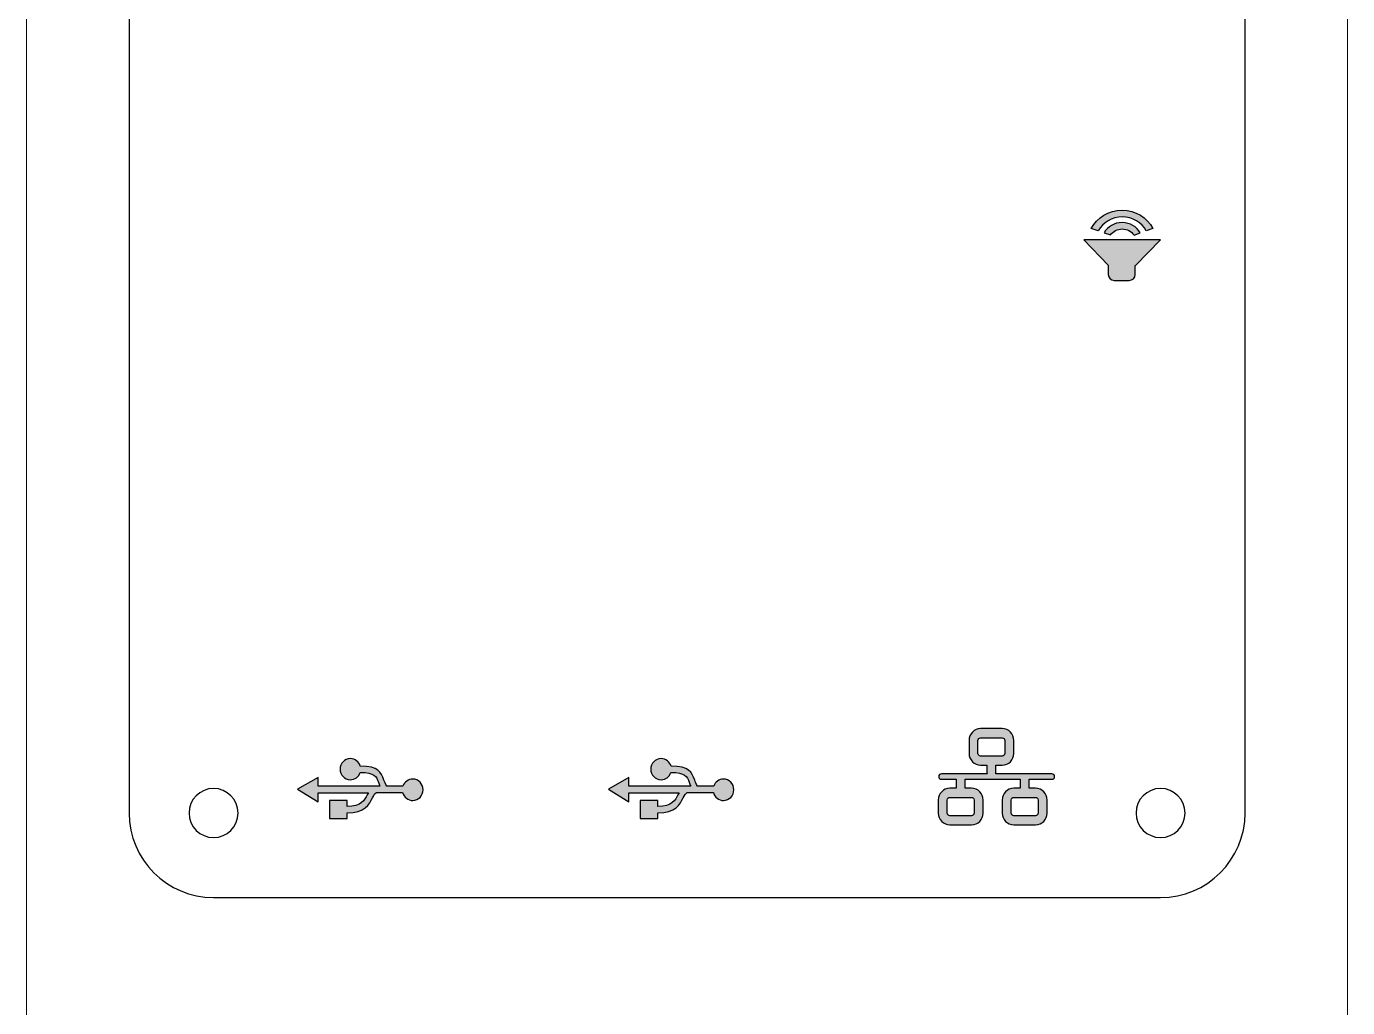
# Model space of a CAD drawing. Header units: millimetres. Extents: x -1309 to 1857, y -1546 to 39.
# Drawn here: x 640.6 to 718.8, y -384.1 to -326.1 of the extents above; entities that cross this region are included whole.
import ezdxf

# ---------------------------------------------------------------- set-up
doc = ezdxf.new("R2010")
doc.units = ezdxf.units.MM
doc.header["$LTSCALE"] = 0.5
doc.layers.get('0').update_dxf_attribs({"lineweight": 18})
doc.layers.add('red', color=7, linetype='Continuous')

msp = doc.modelspace()

# ---------------------------------------------------------------- hatches: boundary and pattern name
at = {"layer": 'red'}
h = msp.add_hatch(color=256, dxfattribs=at)
h.dxf.hatch_style = 2
edge = h.paths.add_edge_path()
edge.add_spline(control_points=[(707.236, -338.084), (707.236, -338.084), (706.848, -338.226), (706.848, -338.226), (706.57, -337.734), (706.037, -337.397), (705.42, -337.397), (704.806, -337.397), (704.279, -337.73), (704, -338.217), (704, -338.217), (703.594, -338.084), (703.594, -338.084), (703.932, -337.438), (704.624, -336.991), (705.42, -336.991), (706.216, -336.991), (706.899, -337.438), (707.236, -338.084)], knot_values=[0, 0, 0, 0, 1, 1, 1, 2, 2, 2, 3, 3, 3, 4, 4, 4, 5, 5, 5, 6, 6, 6, 6], degree=3, periodic=0)
edge = h.paths.add_edge_path()
edge.add_spline(control_points=[(706.218, -340.27), (706.218, -340.27), (707.695, -338.755), (707.695, -338.755), (707.695, -338.755), (703.144, -338.755), (703.144, -338.755), (703.144, -338.755), (704.599, -340.25), (704.599, -340.25), (704.599, -340.25), (704.599, -340.802), (704.599, -340.802), (704.599, -340.993), (704.759, -341.148), (704.955, -341.148), (704.955, -341.148), (705.842, -341.148), (705.842, -341.148), (706.038, -341.148), (706.198, -340.993), (706.198, -340.802), (706.198, -340.802), (706.198, -340.27), (706.198, -340.27), (706.198, -340.27), (706.218, -340.27), (706.218, -340.27)], knot_values=[0, 0, 0, 0, 1, 1, 1, 2, 2, 2, 3, 3, 3, 4, 4, 4, 5, 5, 5, 6, 6, 6, 7, 7, 7, 8, 8, 8, 9, 9, 9, 9], degree=3, periodic=0)
edge = h.paths.add_edge_path()
edge.add_spline(control_points=[(705.419, -337.73), (704.964, -337.73), (704.571, -337.972), (704.355, -338.328), (704.355, -338.328), (704.732, -338.449), (704.732, -338.449), (704.887, -338.242), (705.136, -338.106), (705.419, -338.106), (705.711, -338.106), (705.97, -338.25), (706.123, -338.469), (706.123, -338.469), (706.491, -338.343), (706.491, -338.343), (706.278, -337.979), (705.88, -337.73), (705.419, -337.73)], knot_values=[0, 0, 0, 0, 0.013889, 0.013889, 0.013889, 0.027778, 0.027778, 0.027778, 0.041667, 0.041667, 0.041667, 0.055556, 0.055556, 0.055556, 0.069444, 0.069444, 0.069444, 0.083333, 0.083333, 0.083333, 0.083333], degree=3, periodic=0)
edge.add_line((705.419, -337.73), (705.419, -337.73))
h = msp.add_hatch(color=256, dxfattribs=at)
h.dxf.hatch_style = 2
edge = h.paths.add_edge_path()
edge.add_spline(control_points=[(694.549, -371.86), (694.549, -371.86), (694.549, -372.629), (694.549, -372.629), (694.549, -373.014), (694.854, -373.325), (695.228, -373.325), (695.228, -373.325), (696.516, -373.325), (696.516, -373.325), (696.891, -373.325), (697.195, -373.014), (697.195, -372.629), (697.195, -372.629), (697.195, -371.86), (697.195, -371.86), (697.195, -371.474), (696.891, -371.164), (696.516, -371.164), (696.516, -371.164), (696.136, -371.164), (696.136, -371.164), (696.136, -371.164), (696.136, -370.635), (696.136, -370.635), (696.136, -370.635), (699.39, -370.635), (699.39, -370.635), (699.39, -370.635), (699.39, -371.164), (699.39, -371.164), (699.39, -371.164), (699.011, -371.164), (699.011, -371.164), (698.635, -371.164), (698.332, -371.474), (698.332, -371.86), (698.332, -371.86), (698.332, -372.629), (698.332, -372.629), (698.332, -373.014), (698.635, -373.325), (699.011, -373.325), (699.011, -373.325), (700.299, -373.325), (700.299, -373.325), (700.674, -373.325), (700.977, -373.014), (700.977, -372.629), (700.977, -372.629), (700.977, -371.86), (700.977, -371.86), (700.977, -371.474), (700.674, -371.164), (700.299, -371.164), (700.299, -371.164), (699.919, -371.164), (699.919, -371.164), (699.919, -371.164), (699.919, -370.635), (699.919, -370.635), (699.919, -370.635), (701.269, -370.635), (701.269, -370.635), (701.356, -370.635), (701.427, -370.566), (701.427, -370.477), (701.427, -370.387), (701.356, -370.309), (701.269, -370.309), (701.269, -370.309), (699.681, -370.309), (699.681, -370.309), (699.673, -370.308), (699.663, -370.309), (699.654, -370.309), (699.646, -370.309), (699.636, -370.308), (699.628, -370.309), (699.628, -370.309), (697.944, -370.309), (697.944, -370.309), (697.944, -370.303), (697.953, -370.298), (697.953, -370.291), (697.953, -370.291), (697.953, -369.797), (697.953, -369.797), (697.953, -369.797), (698.331, -369.797), (698.331, -369.797), (698.706, -369.797), (699.01, -369.486), (699.01, -369.101), (699.01, -369.101), (699.01, -368.342), (699.01, -368.342), (699.01, -367.957), (698.706, -367.637), (698.331, -367.637), (698.331, -367.637), (697.045, -367.637), (697.045, -367.637), (696.67, -367.637), (696.366, -367.957), (696.366, -368.342), (696.366, -368.342), (696.366, -369.101), (696.366, -369.101), (696.366, -369.486), (696.67, -369.797), (697.045, -369.797), (697.045, -369.797), (697.425, -369.797), (697.425, -369.797), (697.425, -369.797), (697.425, -370.291), (697.425, -370.291), (697.425, -370.298), (697.434, -370.303), (697.434, -370.309), (697.434, -370.309), (695.899, -370.309), (695.899, -370.309), (695.89, -370.308), (695.88, -370.309), (695.872, -370.309), (695.863, -370.309), (695.863, -370.308), (695.854, -370.309), (695.854, -370.309), (694.734, -370.309), (694.734, -370.309), (694.648, -370.309), (694.576, -370.387), (694.576, -370.477), (694.576, -370.566), (694.647, -370.635), (694.734, -370.635), (694.734, -370.635), (695.608, -370.635), (695.608, -370.635), (695.608, -370.635), (695.608, -371.164), (695.608, -371.164), (695.608, -371.164), (695.228, -371.164), (695.228, -371.164), (694.853, -371.164), (694.549, -371.474), (694.549, -371.86)], knot_values=[0, 0, 0, 0, 1, 1, 1, 2, 2, 2, 3, 3, 3, 4, 4, 4, 5, 5, 5, 6, 6, 6, 7, 7, 7, 8, 8, 8, 9, 9, 9, 10, 10, 10, 11, 11, 11, 12, 12, 12, 13, 13, 13, 14, 14, 14, 15, 15, 15, 16, 16, 16, 17, 17, 17, 18, 18, 18, 19, 19, 19, 20, 20, 20, 21, 21, 21, 22, 22, 22, 23, 23, 23, 24, 24, 24, 25, 25, 25, 26, 26, 26, 27, 27, 27, 28, 28, 28, 29, 29, 29, 30, 30, 30, 31, 31, 31, 32, 32, 32, 33, 33, 33, 34, 34, 34, 35, 35, 35, 36, 36, 36, 37, 37, 37, 38, 38, 38, 39, 39, 39, 40, 40, 40, 41, 41, 41, 42, 42, 42, 43, 43, 43, 44, 44, 44, 45, 45, 45, 46, 46, 46, 47, 47, 47, 48, 48, 48, 49, 49, 49, 50, 50, 50, 50], degree=3, periodic=0)
edge = h.paths.add_edge_path()
edge.add_spline(control_points=[(700.298, -371.702), (700.384, -371.702), (700.448, -371.773), (700.448, -371.86), (700.448, -371.86), (700.448, -372.629), (700.448, -372.629), (700.448, -372.716), (700.384, -372.787), (700.298, -372.787), (700.298, -372.787), (699.011, -372.787), (699.011, -372.787), (698.925, -372.787), (698.861, -372.716), (698.861, -372.629), (698.861, -372.629), (698.861, -371.86), (698.861, -371.86), (698.861, -371.773), (698.925, -371.702), (699.011, -371.702), (699.011, -371.702), (700.298, -371.702), (700.298, -371.702)], knot_values=[0, 0, 0, 0, 1, 1, 1, 2, 2, 2, 3, 3, 3, 4, 4, 4, 5, 5, 5, 6, 6, 6, 7, 7, 7, 8, 8, 8, 8], degree=3, periodic=0)
edge = h.paths.add_edge_path()
edge.add_spline(control_points=[(697.044, -369.259), (696.958, -369.259), (696.894, -369.19), (696.894, -369.101), (696.894, -369.101), (696.894, -368.342), (696.894, -368.342), (696.894, -368.255), (696.958, -368.184), (697.044, -368.184), (697.044, -368.184), (698.331, -368.184), (698.331, -368.184), (698.417, -368.184), (698.481, -368.255), (698.481, -368.342), (698.481, -368.342), (698.481, -369.101), (698.481, -369.101), (698.481, -369.19), (698.417, -369.259), (698.331, -369.259), (698.331, -369.259), (697.044, -369.259), (697.044, -369.259)], knot_values=[0, 0, 0, 0, 1, 1, 1, 2, 2, 2, 3, 3, 3, 4, 4, 4, 5, 5, 5, 6, 6, 6, 7, 7, 7, 8, 8, 8, 8], degree=3, periodic=0)
edge = h.paths.add_edge_path()
edge.add_spline(control_points=[(695.078, -371.86), (695.078, -371.773), (695.142, -371.702), (695.227, -371.702), (695.227, -371.702), (696.515, -371.702), (696.515, -371.702), (696.601, -371.702), (696.665, -371.773), (696.665, -371.86), (696.665, -371.86), (696.665, -372.629), (696.665, -372.629), (696.665, -372.716), (696.601, -372.787), (696.515, -372.787), (696.515, -372.787), (695.227, -372.787), (695.227, -372.787), (695.142, -372.787), (695.078, -372.716), (695.078, -372.629), (695.078, -372.629), (695.078, -371.86), (695.078, -371.86)], knot_values=[0, 0, 0, 0, 1, 1, 1, 2, 2, 2, 3, 3, 3, 4, 4, 4, 5, 5, 5, 6, 6, 6, 7, 7, 7, 8, 8, 8, 8], degree=3, periodic=0)
h = msp.add_hatch(color=256, dxfattribs=at)
h.dxf.hatch_style = 2
edge = h.paths.add_edge_path()
edge.add_spline(control_points=[(659.169, -370.036), (659.169, -370.381), (659.442, -370.661), (659.777, -370.661), (660.051, -370.661), (660.281, -370.482), (660.359, -370.231), (661.22, -370.235), (661.31, -370.466), (661.443, -370.812), (661.47, -370.882), (661.498, -370.956), (661.532, -371.032), (661.532, -371.032), (657.881, -371.041), (657.881, -371.041), (657.881, -371.041), (657.881, -370.521), (657.881, -370.521), (657.881, -370.521), (656.664, -371.226), (656.664, -371.226), (656.664, -371.226), (657.872, -371.959), (657.872, -371.959), (657.872, -371.959), (657.881, -371.43), (657.881, -371.43), (657.881, -371.43), (660.844, -371.43), (660.844, -371.43), (660.821, -371.472), (660.797, -371.515), (660.773, -371.562), (660.621, -371.862), (660.433, -372.236), (659.591, -372.25), (659.591, -372.25), (659.591, -371.888), (659.591, -371.888), (659.591, -371.888), (658.551, -371.888), (658.551, -371.888), (658.551, -371.888), (658.551, -372.946), (658.551, -372.946), (658.551, -372.946), (659.591, -372.946), (659.591, -372.946), (659.591, -372.946), (659.591, -372.62), (659.591, -372.62), (660.649, -372.606), (660.895, -372.117), (661.091, -371.729), (661.161, -371.59), (661.22, -371.463), (661.329, -371.421), (661.329, -371.421), (662.872, -371.421), (662.872, -371.421), (662.943, -371.688), (663.188, -371.888), (663.471, -371.888), (663.812, -371.888), (664.08, -371.603), (664.08, -371.253), (664.08, -370.904), (663.812, -370.619), (663.471, -370.619), (663.208, -370.619), (662.977, -370.792), (662.89, -371.033), (662.89, -371.033), (661.929, -371.033), (661.929, -371.033), (661.86, -370.908), (661.811, -370.79), (661.769, -370.679), (661.583, -370.197), (661.463, -369.866), (660.368, -369.86), (660.296, -369.599), (660.057, -369.41), (659.777, -369.41), (659.442, -369.41), (659.169, -369.691), (659.169, -370.036)], knot_values=[0, 0, 0, 0, 1, 1, 1, 2, 2, 2, 3, 3, 3, 4, 4, 4, 5, 5, 5, 6, 6, 6, 7, 7, 7, 8, 8, 8, 9, 9, 9, 10, 10, 10, 11, 11, 11, 12, 12, 12, 13, 13, 13, 14, 14, 14, 15, 15, 15, 16, 16, 16, 17, 17, 17, 18, 18, 18, 19, 19, 19, 20, 20, 20, 21, 21, 21, 22, 22, 22, 23, 23, 23, 24, 24, 24, 25, 25, 25, 26, 26, 26, 27, 27, 27, 28, 28, 28, 29, 29, 29, 29], degree=3, periodic=0)
h = msp.add_hatch(color=256, dxfattribs=at)
h.dxf.hatch_style = 2
edge = h.paths.add_edge_path()
edge.add_spline(control_points=[(677.544, -370.036), (677.544, -370.381), (677.817, -370.661), (678.152, -370.661), (678.426, -370.661), (678.657, -370.482), (678.734, -370.231), (679.595, -370.235), (679.685, -370.466), (679.819, -370.812), (679.846, -370.882), (679.873, -370.956), (679.907, -371.032), (679.907, -371.032), (676.257, -371.041), (676.257, -371.041), (676.257, -371.041), (676.257, -370.521), (676.257, -370.521), (676.257, -370.521), (675.039, -371.226), (675.039, -371.226), (675.039, -371.226), (676.247, -371.959), (676.247, -371.959), (676.247, -371.959), (676.257, -371.43), (676.257, -371.43), (676.257, -371.43), (679.219, -371.43), (679.219, -371.43), (679.196, -371.472), (679.173, -371.515), (679.149, -371.562), (678.997, -371.862), (678.808, -372.236), (677.967, -372.25), (677.967, -372.25), (677.967, -371.888), (677.967, -371.888), (677.967, -371.888), (676.926, -371.888), (676.926, -371.888), (676.926, -371.888), (676.926, -372.946), (676.926, -372.946), (676.926, -372.946), (677.967, -372.946), (677.967, -372.946), (677.967, -372.946), (677.967, -372.62), (677.967, -372.62), (679.024, -372.606), (679.27, -372.117), (679.466, -371.729), (679.536, -371.59), (679.596, -371.463), (679.705, -371.421), (679.705, -371.421), (681.248, -371.421), (681.248, -371.421), (681.318, -371.688), (681.564, -371.888), (681.847, -371.888), (682.187, -371.888), (682.456, -371.603), (682.456, -371.253), (682.456, -370.904), (682.188, -370.619), (681.847, -370.619), (681.583, -370.619), (681.352, -370.792), (681.266, -371.033), (681.266, -371.033), (680.304, -371.033), (680.304, -371.033), (680.236, -370.908), (680.187, -370.79), (680.145, -370.679), (679.958, -370.197), (679.839, -369.866), (678.743, -369.86), (678.671, -369.599), (678.433, -369.41), (678.152, -369.41), (677.817, -369.41), (677.544, -369.691), (677.544, -370.036)], knot_values=[0, 0, 0, 0, 1, 1, 1, 2, 2, 2, 3, 3, 3, 4, 4, 4, 5, 5, 5, 6, 6, 6, 7, 7, 7, 8, 8, 8, 9, 9, 9, 10, 10, 10, 11, 11, 11, 12, 12, 12, 13, 13, 13, 14, 14, 14, 15, 15, 15, 16, 16, 16, 17, 17, 17, 18, 18, 18, 19, 19, 19, 20, 20, 20, 21, 21, 21, 22, 22, 22, 23, 23, 23, 24, 24, 24, 25, 25, 25, 26, 26, 26, 27, 27, 27, 28, 28, 28, 29, 29, 29, 29], degree=3, periodic=0)

# ---------------------------------------------------------------- linework, layer by layer
for p, q in [((640.625, 0), (640.625, -515.625)), ((718.75, 0), (718.75, -515.625))]:
    msp.add_line(p, q)
for points in [[(646.692, -283.628), (646.692, -283.628), (646.692, -372.629), (646.692, -372.629)], [(712.692, -372.629), (712.692, -372.629), (712.692, -283.628), (712.692, -283.628)], [(704, -338.217), (704, -338.217), (703.594, -338.084), (703.594, -338.084)], [(705.419, -337.73), (704.964, -337.73), (704.571, -337.972), (704.355, -338.328)], [(706.491, -338.343), (706.278, -337.979), (705.88, -337.73), (705.419, -337.73)], [(707.236, -338.084), (707.236, -338.084), (706.848, -338.226), (706.848, -338.226)], [(707.695, -338.755), (707.695, -338.755), (703.144, -338.755), (703.144, -338.755)], [(703.144, -338.755), (703.144, -338.755), (704.599, -340.25), (704.599, -340.25)], [(704.355, -338.328), (704.355, -338.328), (704.732, -338.449), (704.732, -338.449)], [(706.123, -338.469), (706.123, -338.469), (706.491, -338.343), (706.491, -338.343)], [(706.218, -340.27), (706.218, -340.27), (707.695, -338.755), (707.695, -338.755)], [(704.599, -340.25), (704.599, -340.25), (704.599, -340.802), (704.599, -340.802)], [(706.198, -340.802), (706.198, -340.802), (706.198, -340.27), (706.198, -340.27)], [(706.198, -340.27), (706.198, -340.27), (706.218, -340.27), (706.218, -340.27)], [(704.599, -340.802), (704.599, -340.993), (704.759, -341.148), (704.955, -341.148)], [(704.955, -341.148), (704.955, -341.148), (705.842, -341.148), (705.842, -341.148)], [(705.842, -341.148), (706.038, -341.148), (706.198, -340.993), (706.198, -340.802)], [(697.045, -367.637), (696.67, -367.637), (696.366, -367.957), (696.366, -368.342)], [(698.331, -367.637), (698.331, -367.637), (697.045, -367.637), (697.045, -367.637)], [(699.01, -368.342), (699.01, -367.957), (698.706, -367.637), (698.331, -367.637)], [(696.366, -368.342), (696.366, -368.342), (696.366, -369.101), (696.366, -369.101)], [(696.894, -368.342), (696.894, -368.255), (696.958, -368.184), (697.044, -368.184)], [(696.894, -369.101), (696.894, -369.101), (696.894, -368.342), (696.894, -368.342)], [(697.044, -368.184), (697.044, -368.184), (698.331, -368.184), (698.331, -368.184)], [(698.331, -368.184), (698.417, -368.184), (698.481, -368.255), (698.481, -368.342)], [(698.481, -368.342), (698.481, -368.342), (698.481, -369.101), (698.481, -369.101)], [(699.01, -369.101), (699.01, -369.101), (699.01, -368.342), (699.01, -368.342)], [(696.366, -369.101), (696.366, -369.486), (696.67, -369.797), (697.045, -369.797)], [(697.044, -369.259), (696.958, -369.259), (696.894, -369.19), (696.894, -369.101)], [(698.331, -369.259), (698.331, -369.259), (697.044, -369.259), (697.044, -369.259)], [(698.331, -369.797), (698.706, -369.797), (699.01, -369.486), (699.01, -369.101)], [(698.481, -369.101), (698.481, -369.19), (698.417, -369.259), (698.331, -369.259)], [(660.359, -370.231), (661.22, -370.235), (661.31, -370.466), (661.443, -370.812)], [(661.769, -370.679), (661.583, -370.197), (661.463, -369.866), (660.368, -369.86)], [(678.734, -370.231), (679.595, -370.235), (679.685, -370.466), (679.819, -370.812)], [(680.145, -370.679), (679.958, -370.197), (679.839, -369.866), (678.743, -369.86)], [(695.854, -370.309), (695.854, -370.309), (694.734, -370.309), (694.734, -370.309)], [(697.434, -370.309), (697.434, -370.309), (695.899, -370.309), (695.899, -370.309)], [(697.045, -369.797), (697.045, -369.797), (697.425, -369.797), (697.425, -369.797)], [(697.425, -369.797), (697.425, -369.797), (697.425, -370.291), (697.425, -370.291)], [(697.425, -370.291), (697.425, -370.298), (697.434, -370.303), (697.434, -370.309)], [(697.944, -370.309), (697.944, -370.303), (697.953, -370.298), (697.953, -370.291)], [(699.628, -370.309), (699.628, -370.309), (697.944, -370.309), (697.944, -370.309)], [(697.953, -370.291), (697.953, -370.291), (697.953, -369.797), (697.953, -369.797)], [(697.953, -369.797), (697.953, -369.797), (698.331, -369.797), (698.331, -369.797)], [(701.269, -370.309), (701.269, -370.309), (699.681, -370.309), (699.681, -370.309)], [(657.881, -370.521), (657.881, -370.521), (656.664, -371.226), (656.664, -371.226)], [(657.881, -371.041), (657.881, -371.041), (657.881, -370.521), (657.881, -370.521)], [(661.532, -371.032), (661.532, -371.032), (657.881, -371.041), (657.881, -371.041)], [(661.443, -370.812), (661.47, -370.882), (661.498, -370.956), (661.532, -371.032)], [(661.929, -371.033), (661.86, -370.908), (661.811, -370.79), (661.769, -370.679)], [(662.89, -371.033), (662.89, -371.033), (661.929, -371.033), (661.929, -371.033)], [(676.257, -370.521), (676.257, -370.521), (675.039, -371.226), (675.039, -371.226)], [(676.257, -371.041), (676.257, -371.041), (676.257, -370.521), (676.257, -370.521)], [(679.907, -371.032), (679.907, -371.032), (676.257, -371.041), (676.257, -371.041)], [(679.819, -370.812), (679.846, -370.882), (679.873, -370.956), (679.907, -371.032)], [(680.304, -371.033), (680.236, -370.908), (680.187, -370.79), (680.145, -370.679)], [(681.266, -371.033), (681.266, -371.033), (680.304, -371.033), (680.304, -371.033)], [(694.734, -370.635), (694.734, -370.635), (695.608, -370.635), (695.608, -370.635)], [(695.608, -370.635), (695.608, -370.635), (695.608, -371.164), (695.608, -371.164)], [(696.136, -371.164), (696.136, -371.164), (696.136, -370.635), (696.136, -370.635)], [(696.136, -370.635), (696.136, -370.635), (699.39, -370.635), (699.39, -370.635)], [(699.39, -370.635), (699.39, -370.635), (699.39, -371.164), (699.39, -371.164)], [(699.919, -371.164), (699.919, -371.164), (699.919, -370.635), (699.919, -370.635)], [(699.919, -370.635), (699.919, -370.635), (701.269, -370.635), (701.269, -370.635)], [(656.664, -371.226), (656.664, -371.226), (657.872, -371.959), (657.872, -371.959)], [(657.872, -371.959), (657.872, -371.959), (657.881, -371.43), (657.881, -371.43)], [(657.881, -371.43), (657.881, -371.43), (660.844, -371.43), (660.844, -371.43)], [(660.773, -371.562), (660.621, -371.862), (660.433, -372.236), (659.591, -372.25)], [(659.591, -372.62), (660.649, -372.606), (660.895, -372.117), (661.091, -371.729)], [(660.844, -371.43), (660.821, -371.472), (660.797, -371.515), (660.773, -371.562)], [(661.091, -371.729), (661.161, -371.59), (661.22, -371.463), (661.329, -371.421)], [(661.329, -371.421), (661.329, -371.421), (662.872, -371.421), (662.872, -371.421)], [(675.039, -371.226), (675.039, -371.226), (676.247, -371.959), (676.247, -371.959)], [(676.247, -371.959), (676.247, -371.959), (676.257, -371.43), (676.257, -371.43)], [(676.257, -371.43), (676.257, -371.43), (679.219, -371.43), (679.219, -371.43)], [(679.149, -371.562), (678.997, -371.862), (678.808, -372.236), (677.967, -372.25)], [(677.967, -372.62), (679.024, -372.606), (679.27, -372.117), (679.466, -371.729)], [(679.219, -371.43), (679.196, -371.472), (679.173, -371.515), (679.149, -371.562)], [(679.466, -371.729), (679.536, -371.59), (679.596, -371.463), (679.705, -371.421)], [(679.705, -371.421), (679.705, -371.421), (681.248, -371.421), (681.248, -371.421)], [(695.228, -371.164), (694.853, -371.164), (694.549, -371.474), (694.549, -371.86)], [(694.549, -371.86), (694.549, -371.86), (694.549, -372.629), (694.549, -372.629)], [(695.078, -371.86), (695.078, -371.773), (695.142, -371.702), (695.227, -371.702)], [(695.078, -372.629), (695.078, -372.629), (695.078, -371.86), (695.078, -371.86)], [(695.227, -371.702), (695.227, -371.702), (696.515, -371.702), (696.515, -371.702)], [(695.608, -371.164), (695.608, -371.164), (695.228, -371.164), (695.228, -371.164)], [(696.516, -371.164), (696.516, -371.164), (696.136, -371.164), (696.136, -371.164)], [(696.515, -371.702), (696.601, -371.702), (696.665, -371.773), (696.665, -371.86)], [(697.195, -371.86), (697.195, -371.474), (696.891, -371.164), (696.516, -371.164)], [(696.665, -371.86), (696.665, -371.86), (696.665, -372.629), (696.665, -372.629)], [(697.195, -372.629), (697.195, -372.629), (697.195, -371.86), (697.195, -371.86)], [(699.011, -371.164), (698.635, -371.164), (698.332, -371.474), (698.332, -371.86)], [(698.332, -371.86), (698.332, -371.86), (698.332, -372.629), (698.332, -372.629)], [(698.861, -371.86), (698.861, -371.773), (698.925, -371.702), (699.011, -371.702)], [(698.861, -372.629), (698.861, -372.629), (698.861, -371.86), (698.861, -371.86)], [(699.39, -371.164), (699.39, -371.164), (699.011, -371.164), (699.011, -371.164)], [(699.011, -371.702), (699.011, -371.702), (700.298, -371.702), (700.298, -371.702)], [(700.299, -371.164), (700.299, -371.164), (699.919, -371.164), (699.919, -371.164)], [(700.298, -371.702), (700.384, -371.702), (700.448, -371.773), (700.448, -371.86)], [(700.977, -371.86), (700.977, -371.474), (700.674, -371.164), (700.299, -371.164)], [(700.448, -371.86), (700.448, -371.86), (700.448, -372.629), (700.448, -372.629)], [(700.977, -372.629), (700.977, -372.629), (700.977, -371.86), (700.977, -371.86)], [(646.692, -372.629), (646.692, -375.379), (648.941, -377.629), (651.691, -377.629)], [(659.591, -371.888), (659.591, -371.888), (658.551, -371.888), (658.551, -371.888)], [(658.551, -371.888), (658.551, -371.888), (658.551, -372.946), (658.551, -372.946)], [(659.591, -372.25), (659.591, -372.25), (659.591, -371.888), (659.591, -371.888)], [(659.591, -372.946), (659.591, -372.946), (659.591, -372.62), (659.591, -372.62)], [(677.967, -371.888), (677.967, -371.888), (676.926, -371.888), (676.926, -371.888)], [(676.926, -371.888), (676.926, -371.888), (676.926, -372.946), (676.926, -372.946)], [(677.967, -372.25), (677.967, -372.25), (677.967, -371.888), (677.967, -371.888)], [(677.967, -372.946), (677.967, -372.946), (677.967, -372.62), (677.967, -372.62)], [(694.549, -372.629), (694.549, -373.014), (694.854, -373.325), (695.228, -373.325)], [(695.227, -372.787), (695.142, -372.787), (695.078, -372.716), (695.078, -372.629)], [(696.665, -372.629), (696.665, -372.716), (696.601, -372.787), (696.515, -372.787)], [(696.516, -373.325), (696.891, -373.325), (697.195, -373.014), (697.195, -372.629)], [(698.332, -372.629), (698.332, -373.014), (698.635, -373.325), (699.011, -373.325)], [(699.011, -372.787), (698.925, -372.787), (698.861, -372.716), (698.861, -372.629)], [(700.448, -372.629), (700.448, -372.716), (700.384, -372.787), (700.298, -372.787)], [(700.299, -373.325), (700.674, -373.325), (700.977, -373.014), (700.977, -372.629)], [(707.692, -377.629), (710.442, -377.629), (712.692, -375.379), (712.692, -372.629)], [(658.551, -372.946), (658.551, -372.946), (659.591, -372.946), (659.591, -372.946)], [(676.926, -372.946), (676.926, -372.946), (677.967, -372.946), (677.967, -372.946)], [(696.515, -372.787), (696.515, -372.787), (695.227, -372.787), (695.227, -372.787)], [(695.228, -373.325), (695.228, -373.325), (696.516, -373.325), (696.516, -373.325)], [(700.298, -372.787), (700.298, -372.787), (699.011, -372.787), (699.011, -372.787)], [(699.011, -373.325), (699.011, -373.325), (700.299, -373.325), (700.299, -373.325)], [(651.691, -377.629), (651.691, -377.629), (707.692, -377.629), (707.692, -377.629)]]:
    msp.add_open_spline(points, degree=3, dxfattribs=at)
for points, knots in [([(703.594, -338.084), (703.932, -337.438), (704.624, -336.991), (705.42, -336.991), (706.216, -336.991), (706.899, -337.438), (707.236, -338.084)], [4, 4, 4, 4, 5, 5, 5, 6, 6, 6, 6]), ([(706.848, -338.226), (706.57, -337.734), (706.037, -337.397), (705.42, -337.397), (704.806, -337.397), (704.279, -337.73), (704, -338.217)], [1, 1, 1, 1, 2, 2, 2, 3, 3, 3, 3]), ([(704.732, -338.449), (704.887, -338.242), (705.136, -338.106), (705.419, -338.106), (705.711, -338.106), (705.97, -338.25), (706.123, -338.469)], [2, 2, 2, 2, 3, 3, 3, 4, 4, 4, 4]), ([(660.368, -369.86), (660.296, -369.599), (660.057, -369.41), (659.777, -369.41), (659.442, -369.41), (659.169, -369.691), (659.169, -370.036)], [27, 27, 27, 27, 28, 28, 28, 29, 29, 29, 29]), ([(678.743, -369.86), (678.671, -369.599), (678.433, -369.41), (678.152, -369.41), (677.817, -369.41), (677.544, -369.691), (677.544, -370.036)], [27, 27, 27, 27, 28, 28, 28, 29, 29, 29, 29]), ([(659.169, -370.036), (659.169, -370.381), (659.442, -370.661), (659.777, -370.661), (660.051, -370.661), (660.281, -370.482), (660.359, -370.231)], [0, 0, 0, 0, 1, 1, 1, 2, 2, 2, 2]), ([(677.544, -370.036), (677.544, -370.381), (677.817, -370.661), (678.152, -370.661), (678.426, -370.661), (678.657, -370.482), (678.734, -370.231)], [0, 0, 0, 0, 1, 1, 1, 2, 2, 2, 2]), ([(694.734, -370.309), (694.648, -370.309), (694.576, -370.387), (694.576, -370.477), (694.576, -370.566), (694.647, -370.635), (694.734, -370.635)], [44, 44, 44, 44, 45, 45, 45, 46, 46, 46, 46]), ([(695.899, -370.309), (695.89, -370.308), (695.88, -370.309), (695.872, -370.309), (695.863, -370.309), (695.863, -370.308), (695.854, -370.309)], [41, 41, 41, 41, 42, 42, 42, 43, 43, 43, 43]), ([(699.681, -370.309), (699.673, -370.308), (699.663, -370.309), (699.654, -370.309), (699.646, -370.309), (699.636, -370.308), (699.628, -370.309)], [24, 24, 24, 24, 25, 25, 25, 26, 26, 26, 26]), ([(701.269, -370.635), (701.356, -370.635), (701.427, -370.566), (701.427, -370.477), (701.427, -370.387), (701.356, -370.309), (701.269, -370.309)], [21, 21, 21, 21, 22, 22, 22, 23, 23, 23, 23]), ([(662.872, -371.421), (662.943, -371.688), (663.188, -371.888), (663.471, -371.888), (663.812, -371.888), (664.08, -371.603), (664.08, -371.253), (664.08, -370.904), (663.812, -370.619), (663.471, -370.619), (663.208, -370.619), (662.977, -370.792), (662.89, -371.033)], [20, 20, 20, 20, 21, 21, 21, 22, 22, 22, 23, 23, 23, 24, 24, 24, 24]), ([(681.248, -371.421), (681.318, -371.688), (681.564, -371.888), (681.847, -371.888), (682.187, -371.888), (682.456, -371.603), (682.456, -371.253), (682.456, -370.904), (682.188, -370.619), (681.847, -370.619), (681.583, -370.619), (681.352, -370.792), (681.266, -371.033)], [20, 20, 20, 20, 21, 21, 21, 22, 22, 22, 23, 23, 23, 24, 24, 24, 24]), ([(650.241, -372.628), (650.241, -371.828), (650.89, -371.178), (651.691, -371.178), (652.492, -371.178), (653.141, -371.827), (653.141, -372.628), (653.141, -373.428), (652.492, -374.078), (651.691, -374.078), (650.891, -374.078), (650.241, -373.429), (650.241, -372.628)], [0, 0, 0, 0, 1, 1, 1, 2, 2, 2, 3, 3, 3, 4, 4, 4, 4]), ([(709.142, -372.628), (709.142, -373.428), (708.493, -374.078), (707.692, -374.078), (706.891, -374.078), (706.242, -373.429), (706.242, -372.628), (706.242, -371.828), (706.891, -371.178), (707.692, -371.178), (708.493, -371.178), (709.142, -371.828), (709.142, -372.628)], [0, 0, 0, 0, 1, 1, 1, 2, 2, 2, 3, 3, 3, 4, 4, 4, 4])]:
    msp.add_open_spline(points, degree=3, knots=knots, dxfattribs=at)

doc.saveas('drawing.dxf')
